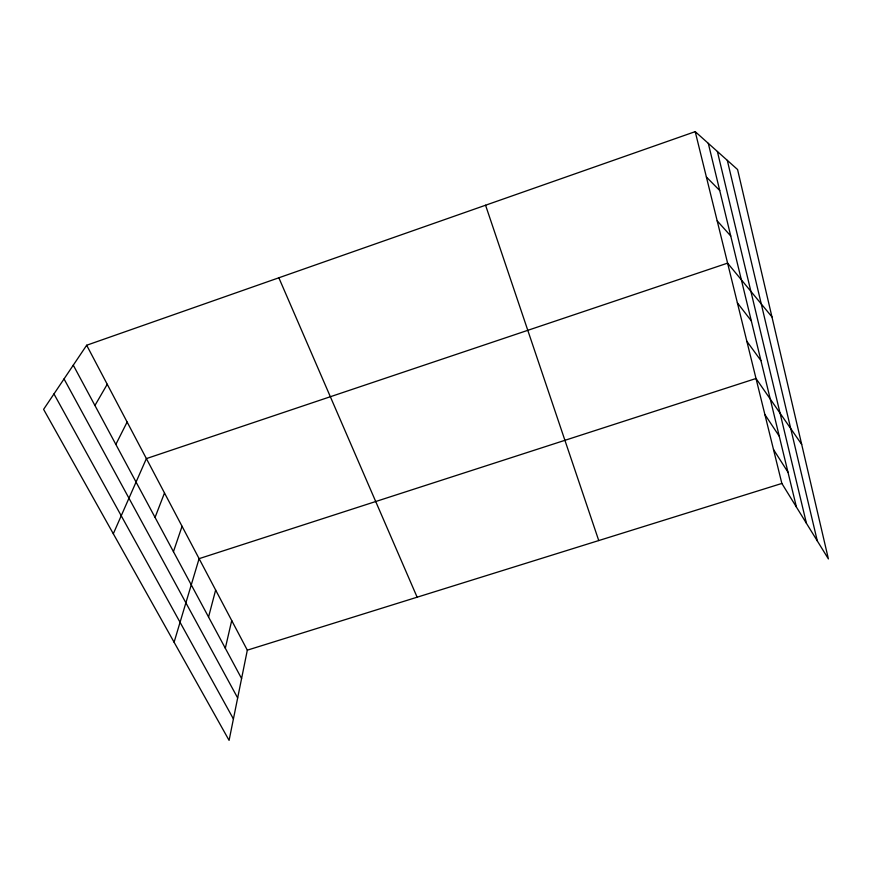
<?xml version="1.0" encoding="UTF-8"?>
<svg xmlns="http://www.w3.org/2000/svg" width="872" height="872" viewBox="0 0 872 872"><rect width="100%" height="100%" fill="white"/><g stroke="black" fill="none" stroke-linecap="round" stroke-linejoin="round"><path stroke-width="1.31" d="M86.666 345.247L247.321 650.163L229.085 740.361L43.6 409.36L86.666 345.247L695.213 131.639L737.581 169.539L828.4 558.93L781.857 483.448L695.213 131.639M225.314 648.245L231.712 620.548M208.55 617.027L215.646 590.05M174.095 642.228L199.099 558.658L756.013 378.503L801.684 444.371M173.441 551.66L182.063 526.307M155.053 517.423L164.503 492.974M113.306 533.762L146.387 458.596L727.597 263.137L771.949 316.885M115.845 444.426L127.127 422.048M94.928 405.48L107.234 384.28M247.321 650.163L781.857 483.448M706.385 177.016L719.727 190.51M717.176 220.823L730.736 235.974M737.374 302.846L751.326 320.907M746.846 341.279L760.94 360.627M764.897 414.571L779.263 436.218M773.508 449.527L787.983 472.21M53.966 393.937L233.413 718.942M64.038 378.928L237.664 697.949M73.281 365.172L241.588 678.536M278.855 277.786L417.132 597.2M485.562 205.225L598.748 540.553M708.293 143.346L796.43 507.079M717.373 151.466L806.437 523.298M727.313 160.35L817.293 540.902"/></g></svg>
